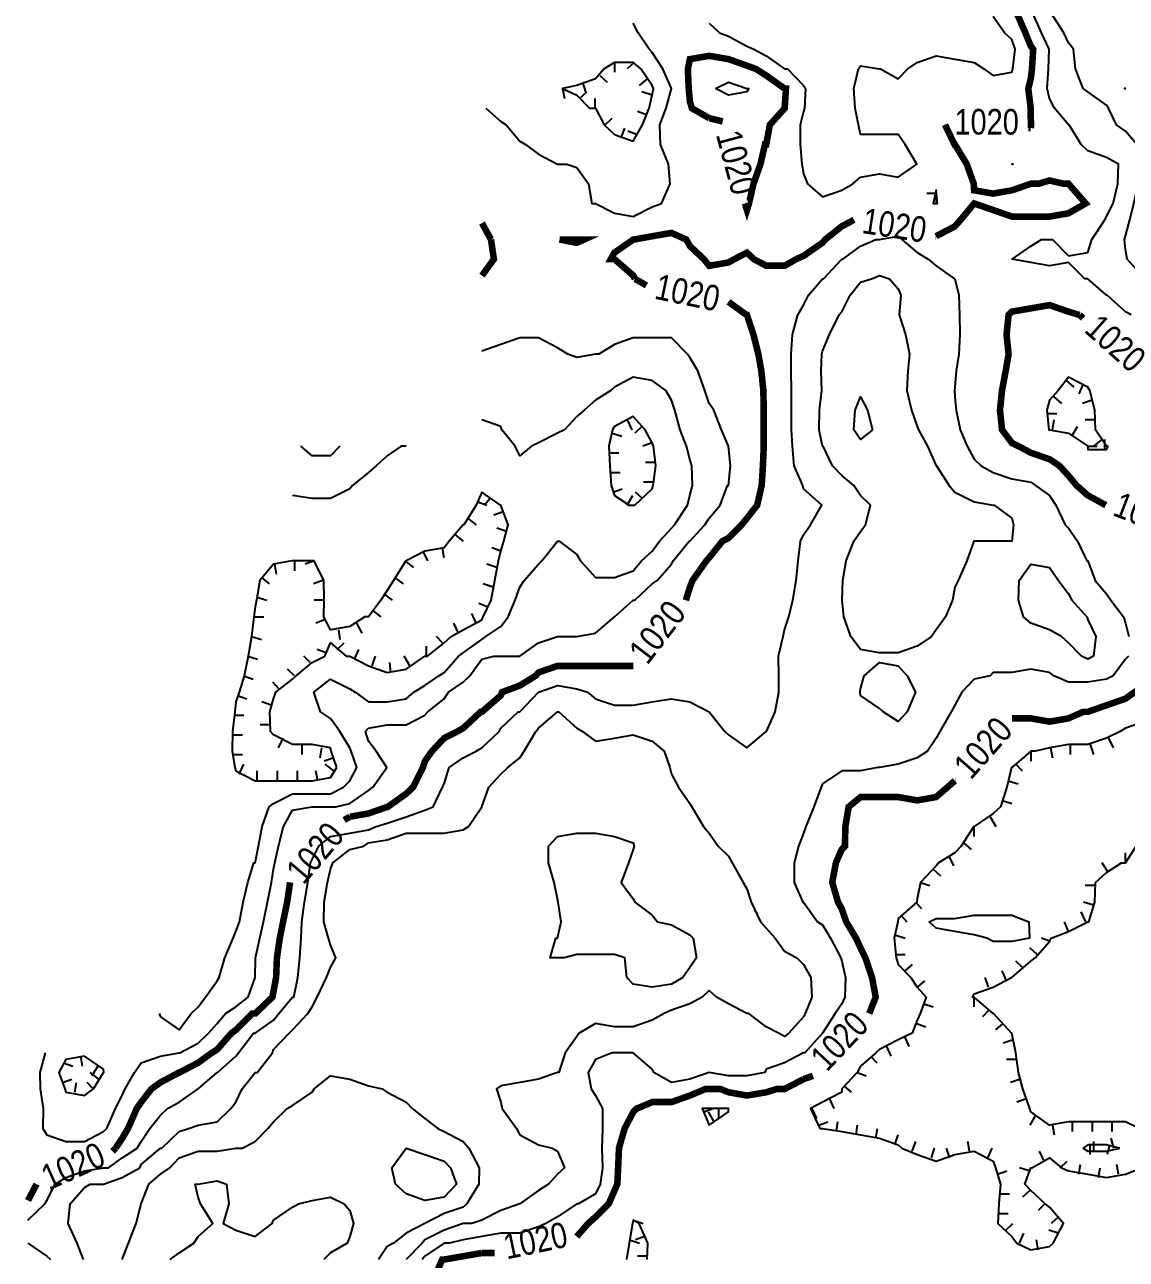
# Model space of a CAD drawing. Extents: x 628896 to 629898, y 4519176 to 4520140.
# Drawn here: x 628896.4 to 629064.3, y 4519395 to 4519583.2 of the extents above; entities that cross this region are included whole.
import ezdxf
from ezdxf.enums import TextEntityAlignment as Align

# ---------------------------------------------------------------- set-up
doc = ezdxf.new("R2010")
doc.units = 0

msp = doc.modelspace()

# ---------------------------------------------------------------- linework, layer by layer
at = {"layer": 'GSLAYER', "linetype": 'CONTINUOUS', "flags": 128}
for points in [[(629000.75, 4519583.5), (629002.3125, 4519582), (629003.6875, 4519581.5), (629006.5, 4519580), (629007.5625, 4519579.5), (629009.4375, 4519578.5), (629012.25, 4519576.5), (629012.6875, 4519576.5), (629015.125, 4519574), (629015.4375, 4519573.5), (629015.25, 4519570.5), (629015.125, 4519570), (629014.625, 4519568), (629014.625, 4519565), (629014.875, 4519562), (629015.125, 4519560.5), (629015.75, 4519559), (629018, 4519557), (629020.9375, 4519558), (629022.625, 4519559), (629023.8125, 4519560), (629026.6875, 4519560.5), (629029.5625, 4519560), (629032.375, 4519562), (629030.625, 4519565), (629029.5625, 4519566.5), (629026.6875, 4519566.5), (629023.8125, 4519566.5), (629023.5, 4519568), (629023, 4519570.5), (629022.8125, 4519573.5), (629023.5, 4519576.5), (629023.8125, 4519577), (629026.6875, 4519576.5), (629026.875, 4519576.5), (629029.5625, 4519575), (629031, 4519576.5), (629032.4375, 4519577.5), (629035.3125, 4519578.5), (629038.1875, 4519578), (629041.125, 4519577.5), (629042.625, 4519576.5), (629044, 4519575.5), (629046.875, 4519576), (629047, 4519576.5), (629047.375, 4519579.5), (629046.875, 4519581), (629045.75, 4519582), (629044, 4519584.5)], [(629065.0625, 4519539), (629064.1875, 4519539.5), (629061.375, 4519542), (629061.3125, 4519542), (629058.4375, 4519544.5), (629058, 4519544.5), (629055.5, 4519547), (629052.625, 4519546.5), (629049.75, 4519547), (629046.9375, 4519547.5), (629049.75, 4519549.5), (629051.375, 4519550.5), (629052.625, 4519550.5), (629053.0625, 4519550.5), (629055.5, 4519548), (629058.4375, 4519548.5), (629059.0625, 4519550.5), (629061.0625, 4519553.5), (629061.3125, 4519554), (629062.3125, 4519556), (629063, 4519559), (629063.125, 4519562), (629061.3125, 4519563), (629058.4375, 4519564), (629057.4375, 4519565), (629055.625, 4519568), (629055.5, 4519568), (629053.375, 4519570.5), (629052.625, 4519572), (629052.25, 4519573.5), (629052.4375, 4519576.5), (629052.5625, 4519579.5), (629051.375, 4519582), (629050.0625, 4519585)], [(629067.125, 4519544.5), (629067.125, 4519544.5), (629064.4375, 4519547.5), (629064.1875, 4519549), (629064.0625, 4519550.5), (629064.1875, 4519551), (629064.875, 4519553.5), (629065.4375, 4519556), (629066.125, 4519559), (629066.625, 4519562), (629065.9375, 4519565), (629064.1875, 4519567), (629062.8125, 4519568), (629061.625, 4519570.5), (629061.3125, 4519571), (629058.4375, 4519573), (629057.75, 4519573.5), (629056.5625, 4519576.5), (629056.25, 4519579.5), (629055.5, 4519580.5), (629054.8125, 4519582), (629052.875, 4519585)], [(628993.5, 4519556), (628994.8125, 4519559), (628994.5625, 4519562), (628993.3125, 4519565), (628993.25, 4519568), (628994.1875, 4519570.5), (628995, 4519573.5), (628993.6875, 4519576.5), (628992.0625, 4519579), (628991.625, 4519579.5), (628989.9375, 4519582), (628989.1875, 4519583.5)], [(628990.5625, 4519568), (628991.625, 4519570.5), (628992.0625, 4519572.5), (628992.25, 4519573.5), (628992.0625, 4519574), (628990.3125, 4519576.5), (628989.1875, 4519577.5), (628986.3125, 4519577.5), (628984.75, 4519576.5), (628983.4375, 4519575), (628980.5625, 4519574), (628978.375, 4519573.5), (628980.5625, 4519572.5), (628982.5, 4519570.5), (628983.4375, 4519570.5), (628984.75, 4519568), (628986.3125, 4519566.5), (628989.1875, 4519565.5), (628990.5625, 4519568)], [(628986.3125, 4519577.5), (628986.3125, 4519576)], [(628989.3125, 4519577.5), (628988.25, 4519576.5)], [(628981.4375, 4519574.5), (628981.875, 4519573)], [(628984.0625, 4519575.5), (628985.1875, 4519574.5)], [(628991.3125, 4519575), (628990.0625, 4519574)], [(629001.6875, 4519573.5), (629003.6875, 4519574.5), (629006.5, 4519573.5), (629006.8125, 4519573.5), (629006.5, 4519573), (629003.6875, 4519572.5), (629001.6875, 4519573.5)], [(628978.375, 4519573.5), (628978.6875, 4519572)], [(628981, 4519572), (628982.125, 4519573)], [(628992.0625, 4519572.5), (628990.5, 4519573)], [(629064.25, 4519573.5), (629064.1875, 4519573.5), (629064.0625, 4519573.5), (629064.1875, 4519573.5), (629064.25, 4519573.5)], [(628966.6875, 4519570.5), (628969, 4519568.5), (628969.8125, 4519568), (628971.875, 4519565.5), (628972.75, 4519565), (628974.75, 4519563.5), (628977.625, 4519562), (628979.0625, 4519562), (628980.5625, 4519561.5), (628982.375, 4519559), (628982.875, 4519556), (628983.4375, 4519556), (628986.3125, 4519554.5), (628989.1875, 4519554), (628992.0625, 4519555.5), (628993.5, 4519556)], [(628983.375, 4519570.5), (628983.375, 4519572)], [(628984.875, 4519568), (628985.9375, 4519569)], [(628991.1875, 4519569.5), (628989.8125, 4519570)], [(628987.3125, 4519566), (628987.875, 4519567.5)], [(628989.6875, 4519566.5), (628988.375, 4519567)], [(629046.8125, 4519562), (629046.875, 4519562), (629047.0625, 4519562), (629046.875, 4519562), (629046.8125, 4519562)], [(629035.375, 4519557.5), (629033.9375, 4519557.5)], [(629035.5625, 4519556), (629035.3125, 4519558), (629034.875, 4519556), (629035.3125, 4519556), (629035.5625, 4519556)], [(629035.375, 4519556), (629035.375, 4519557.5)], [(628896.9375, 4519401), (628899.5, 4519403.5), (628899.8125, 4519404), (628901.0625, 4519406.5), (628902.6875, 4519407.5), (628905.5625, 4519408.5), (628908.4375, 4519409), (628909.1875, 4519409), (628911.3125, 4519410.5), (628913.5625, 4519412), (628914.1875, 4519413), (628915.5, 4519415), (628917.125, 4519417), (628918.1875, 4519418), (628920, 4519419), (628922.875, 4519421), (628922.875, 4519421), (628925.75, 4519423.5), (628925.8125, 4519423.5), (628928.625, 4519426), (628929, 4519426.5), (628931.3125, 4519429.5), (628931.5625, 4519429.5), (628934.375, 4519431.5), (628935.1875, 4519432.5), (628937.25, 4519435), (628937.4375, 4519435), (628938.0625, 4519438), (628938.375, 4519441), (628938.5625, 4519444), (628938.6875, 4519446.5), (628939.0625, 4519449.5), (628939.5625, 4519452.5), (628940, 4519455.5), (628940.25, 4519456), (628941.25, 4519458), (628943.0625, 4519459.5), (628946, 4519460), (628948.8125, 4519460.5), (628950, 4519461), (628951.6875, 4519461.5), (628954.5625, 4519462.5), (628957.4375, 4519463.5), (628958.6875, 4519464), (628960.125, 4519467), (628960.375, 4519467.5), (628961.125, 4519470), (628963.25, 4519471.5), (628965.25, 4519472.5), (628966.125, 4519473), (628968.75, 4519475.5), (628969, 4519476), (628971.625, 4519478.5), (628971.875, 4519478.5), (628974.75, 4519481.5), (628977.625, 4519482.5), (628980.5625, 4519482), (628982.1875, 4519481.5), (628983.4375, 4519480.5), (628986.3125, 4519479.5), (628989.1875, 4519479.5), (628992.0625, 4519480), (628995, 4519480.5), (628997.8125, 4519480), (629000.75, 4519478.5), (629003.125, 4519475.5), (629003.6875, 4519475), (629006.5, 4519473), (629009.4375, 4519475.5), (629009.5, 4519475.5), (629010.8125, 4519478.5), (629011.375, 4519481.5), (629011.375, 4519484), (629011.3125, 4519487), (629012, 4519490), (629012.25, 4519491), (629012.875, 4519493), (629013.5, 4519495.5), (629014, 4519498.5), (629014.3125, 4519501.5), (629014.6875, 4519504.5), (629015.125, 4519505.5), (629016.1875, 4519507), (629017.9375, 4519510), (629015.125, 4519512.5), (629015, 4519513), (629013.6875, 4519516), (629013.4375, 4519519), (629013.3125, 4519521.5), (629013.3125, 4519524.5), (629013.3125, 4519527.5), (629013.25, 4519530.5), (629013.25, 4519533), (629013.4375, 4519536), (629014.25, 4519539), (629015.125, 4519540.5), (629015.875, 4519542), (629018, 4519544.5), (629018.1875, 4519544.5), (629020.9375, 4519547.5), (629021.125, 4519547.5), (629023.8125, 4519549.5), (629026.125, 4519550.5), (629026.6875, 4519550.5), (629029.5625, 4519551), (629030.125, 4519550.5), (629032.4375, 4519548.5), (629034.125, 4519547.5), (629035.3125, 4519546.5), (629038.125, 4519544.5), (629038.1875, 4519544.5), (629038.8125, 4519542), (629038.875, 4519539), (629038.9375, 4519536), (629038.8125, 4519533), (629038.375, 4519530.5), (629038.1875, 4519528), (629038.125, 4519527.5), (629038.1875, 4519526.5), (629038.375, 4519524.5), (629039, 4519521.5), (629040.0625, 4519519), (629041.125, 4519517), (629042.1875, 4519516), (629044, 4519515), (629046.875, 4519514), (629049.75, 4519513.5), (629050.5, 4519513), (629052.625, 4519511.5), (629053.5625, 4519510), (629055, 4519507), (629055.5, 4519506.5), (629056.875, 4519504.5), (629058.3125, 4519501.5), (629058.4375, 4519501.5), (629059.5625, 4519498.5), (629061.3125, 4519496.5), (629061.9375, 4519495.5), (629063.875, 4519493), (629064.1875, 4519492), (629064.6875, 4519490)], [(629022.3125, 4519490), (629021.25, 4519493), (629021, 4519495.5), (629021.125, 4519498.5), (629021.625, 4519501.5), (629022.8125, 4519504.5), (629023.8125, 4519506), (629024.5625, 4519507), (629025.3125, 4519510), (629023.8125, 4519511.5), (629022.8125, 4519513), (629020.9375, 4519514.5), (629019.5625, 4519516), (629018.125, 4519519), (629018, 4519519), (629017.5, 4519521.5), (629017.5625, 4519524.5), (629017.9375, 4519527.5), (629017.8125, 4519530.5), (629017.9375, 4519533), (629018, 4519533.5), (629019.0625, 4519536), (629020.5625, 4519539), (629020.9375, 4519539.5), (629022.25, 4519542), (629023.8125, 4519544), (629025.5, 4519544.5), (629026.6875, 4519545), (629028.25, 4519544.5), (629029.5625, 4519543), (629029.9375, 4519542), (629029.6875, 4519539), (629030.6875, 4519536), (629031.25, 4519533), (629031, 4519530.5), (629030.875, 4519527.5), (629031.5625, 4519524.5), (629032.4375, 4519522), (629032.625, 4519521.5), (629034, 4519519), (629035.3125, 4519516), (629035.375, 4519516), (629037.3125, 4519513), (629038.1875, 4519512), (629041.125, 4519510.5), (629044, 4519510), (629044.1875, 4519510), (629046.875, 4519508), (629047.125, 4519507), (629046.875, 4519504.5), (629044, 4519504.5), (629041.125, 4519504.5), (629041.0625, 4519504.5), (629040, 4519501.5), (629038.6875, 4519498.5), (629038.1875, 4519497.5), (629037.8125, 4519495.5), (629036.75, 4519493), (629035.3125, 4519491), (629034.625, 4519490), (629032.4375, 4519488.5), (629029.5625, 4519487.5), (629026.6875, 4519487.5), (629023.8125, 4519488), (629022.3125, 4519490)], [(628908.9375, 4519415), (628910.25, 4519418), (628911.3125, 4519420), (628911.75, 4519421), (628913.1875, 4519423.5), (628914.1875, 4519425), (628917.125, 4519426), (628920, 4519426.5), (628920.0625, 4519426.5), (628922.875, 4519428), (628924.4375, 4519429.5), (628925.75, 4519431), (628927.0625, 4519432.5), (628928.625, 4519433.5), (628930.5, 4519435), (628931.5625, 4519438), (628931.5625, 4519438), (628931.625, 4519441), (628932.25, 4519444), (628932.8125, 4519446.5), (628933.4375, 4519449.5), (628934.0625, 4519452.5), (628934.375, 4519454.5), (628934.5625, 4519455.5), (628935.125, 4519458), (628935.875, 4519461), (628937.25, 4519463.5), (628940.25, 4519464), (628943.0625, 4519464), (628943.875, 4519464), (628946, 4519464.5), (628948.8125, 4519466.5), (628949.5, 4519467), (628951.625, 4519470), (628950, 4519472.5), (628948.8125, 4519474), (628948.375, 4519475.5), (628948.8125, 4519476), (628951.6875, 4519476.5), (628954.5625, 4519476.5), (628957.4375, 4519478), (628957.875, 4519478.5), (628960.375, 4519480.5), (628961, 4519481.5), (628963.25, 4519483), (628964.25, 4519484), (628966.125, 4519486.5), (628967.9375, 4519487), (628969, 4519487), (628971.875, 4519487), (628974.75, 4519489), (628977.625, 4519490), (628978.75, 4519490), (628980.5625, 4519490), (628983.4375, 4519490.5), (628986.3125, 4519493), (628989.1875, 4519495.5), (628989.4375, 4519495.5), (628992.0625, 4519498), (628992.8125, 4519498.5), (628995, 4519501), (628995.25, 4519501.5), (628997.6875, 4519504.5), (628997.8125, 4519504.5), (629000.0625, 4519507), (629000.75, 4519508), (629002.4375, 4519510), (629003.5625, 4519513), (629003.6875, 4519513), (629004, 4519516), (629003.6875, 4519519), (629003.6875, 4519519), (629002.625, 4519521.5), (629001.4375, 4519524.5), (629000.75, 4519525.5), (629000.0625, 4519527.5), (628999, 4519530.5), (628997.8125, 4519532.5), (628997.4375, 4519533), (628995, 4519535.5), (628992.0625, 4519535.5), (628989.1875, 4519535.5), (628986.3125, 4519534.5), (628983.9375, 4519533), (628983.4375, 4519533), (628980.5625, 4519532.5), (628979.1875, 4519533), (628977.625, 4519534), (628974.75, 4519535.5), (628971.875, 4519535.5), (628969, 4519534.5), (628966.125, 4519533.5)], [(628921.8125, 4519432.5), (628922.875, 4519433.5), (628924, 4519435), (628925.75, 4519437.5), (628926.0625, 4519438), (628926.9375, 4519441), (628928.1875, 4519444), (628928.625, 4519445), (628929.1875, 4519446.5), (628929.75, 4519449.5), (628930.4375, 4519452.5), (628931.375, 4519455.5), (628931.5625, 4519455.5), (628932.0625, 4519458), (628932.625, 4519461), (628933.6875, 4519464), (628934.375, 4519464.5), (628937.25, 4519466), (628940.25, 4519466), (628943.0625, 4519466), (628945, 4519467), (628946, 4519468), (628947.0625, 4519470), (628946.1875, 4519472.5), (628946, 4519473), (628944.4375, 4519475.5), (628943.0625, 4519477.5), (628941.5, 4519478.5), (628940.5, 4519481.5), (628943.0625, 4519483.5), (628946, 4519482), (628946.8125, 4519481.5), (628948.8125, 4519480), (628951.6875, 4519480), (628954.5625, 4519480.5), (628955.75, 4519481.5), (628957.4375, 4519482.5), (628959.5625, 4519484), (628960.375, 4519484.5), (628962.5625, 4519487), (628963.25, 4519487.5), (628966.125, 4519489.5), (628966.6875, 4519490), (628969, 4519491.5), (628970.125, 4519493), (628971.1875, 4519495.5), (628971.875, 4519497.5), (628972.5625, 4519498.5), (628974.75, 4519501), (628975.25, 4519501.5), (628977.625, 4519504.5), (628977.625, 4519504.5), (628977.875, 4519504.5), (628980.5625, 4519502.5), (628981.125, 4519501.5), (628983.4375, 4519499), (628986.3125, 4519499), (628989.1875, 4519500), (628990.4375, 4519501.5), (628992.0625, 4519503), (628993.1875, 4519504.5), (628995, 4519506.5), (628995.4375, 4519507), (628997.4375, 4519510), (628997.8125, 4519511.5), (628998.1875, 4519513), (628998.125, 4519516), (628997.8125, 4519517), (628997.3125, 4519519), (628996.3125, 4519521.5), (628995.5, 4519524.5), (628995, 4519526), (628994.125, 4519527.5), (628992.0625, 4519529), (628989.1875, 4519529.5), (628986.3125, 4519528), (628985.75, 4519527.5), (628983.4375, 4519526), (628981.6875, 4519524.5), (628980.5625, 4519523.5), (628978.6875, 4519521.5), (628977.625, 4519521), (628974.75, 4519519.5), (628973.6875, 4519519), (628971.875, 4519517.5), (628971.1875, 4519519), (628969.125, 4519521.5), (628969, 4519522), (628966.125, 4519523)], [(629061.5625, 4519519), (629061.3125, 4519519), (629059.625, 4519521.5), (629059.5, 4519524.5), (629058.75, 4519527.5), (629058.4375, 4519528), (629055.5, 4519529.5), (629053.9375, 4519527.5), (629052.625, 4519526), (629052.1875, 4519524.5), (629052.5, 4519521.5), (629052.625, 4519521.5), (629055.5, 4519521), (629058.4375, 4519519), (629058.4375, 4519518.5), (629061.3125, 4519518.5), (629061.5625, 4519519)], [(629055.125, 4519529), (629056.3125, 4519528)], [(629057.75, 4519528.5), (629057.0625, 4519527)], [(629022.8125, 4519521.5), (629023, 4519524.5), (629023.8125, 4519526.5), (629024.875, 4519524.5), (629025.625, 4519521.5), (629023.8125, 4519520), (629022.8125, 4519521.5)], [(629053.25, 4519526.5), (629054.4375, 4519525.5)], [(629059.125, 4519526), (629057.625, 4519525.5)], [(628989.4375, 4519510), (628992.0625, 4519512.5), (628992.1875, 4519513), (628992.625, 4519516), (628992.25, 4519519), (628992.0625, 4519519.5), (628991, 4519521.5), (628989.1875, 4519523.5), (628986.3125, 4519522), (628986, 4519521.5), (628985.4375, 4519519), (628985.625, 4519516), (628985.8125, 4519513), (628986.3125, 4519511.5), (628988.5625, 4519510), (628989.1875, 4519510), (628989.4375, 4519510)], [(629052.1875, 4519524), (629053.75, 4519524)], [(628988.25, 4519523), (628988.9375, 4519521.5)], [(628990.5, 4519522), (628989.4375, 4519521)], [(629053.0625, 4519521.5), (629053.3125, 4519523)], [(629056, 4519520.5), (629056.875, 4519522)], [(629059.5625, 4519523), (629058.0625, 4519523)], [(628985.9375, 4519521), (628987.4375, 4519520.5)], [(629060.5625, 4519520), (629059.3125, 4519519)], [(629061.0625, 4519518.5), (629061.0625, 4519520)], [(628954.5625, 4519519), (628953.8125, 4519519), (628951.6875, 4519517.5), (628950, 4519516), (628948.8125, 4519515), (628946.375, 4519513), (628946, 4519512.5), (628943.0625, 4519511), (628940.25, 4519511), (628937.25, 4519511.5)], [(628944.4375, 4519519), (628943.0625, 4519517.5), (628940.25, 4519517.5), (628938.5, 4519519)], [(628985.4375, 4519518), (628987, 4519518)], [(628992.0625, 4519519.5), (628990.625, 4519519)], [(629058.4375, 4519519), (629059.875, 4519519)], [(628992.5625, 4519516.5), (628991.0625, 4519516.5)], [(628985.6875, 4519515), (628987.1875, 4519515)], [(628986.0625, 4519512), (628987.5, 4519512.5)], [(628992.25, 4519513.5), (628990.75, 4519513.5)], [(628944, 4519470), (628943.125, 4519472.5), (628943.0625, 4519473), (628940.25, 4519473.5), (628937.25, 4519473.5), (628934.375, 4519475), (628933.875, 4519475.5), (628933.8125, 4519478.5), (628934.375, 4519480.5), (628934.6875, 4519481.5), (628937.25, 4519483.5), (628937.8125, 4519484), (628940.25, 4519486), (628942.1875, 4519487), (628943.0625, 4519489), (628945.4375, 4519487), (628946, 4519487), (628948.8125, 4519485.5), (628951.6875, 4519484.5), (628954.5625, 4519485), (628957.4375, 4519487), (628957.8125, 4519487), (628960.375, 4519489), (628961.4375, 4519490), (628963.25, 4519491), (628966.125, 4519492.5), (628966.3125, 4519493), (628967.5, 4519495.5), (628968.0625, 4519498.5), (628968.625, 4519501.5), (628969, 4519503), (628969.4375, 4519504.5), (628970.125, 4519507), (628969, 4519510), (628968.9375, 4519510), (628966.125, 4519512), (628965.25, 4519510), (628963.375, 4519507), (628963.25, 4519507), (628961.125, 4519504.5), (628960.375, 4519503.5), (628957.4375, 4519503), (628954.5625, 4519501.5), (628954.5, 4519501.5), (628952.625, 4519498.5), (628951.6875, 4519497), (628950.6875, 4519495.5), (628948.8125, 4519493), (628948.25, 4519493), (628946, 4519491.5), (628943.0625, 4519491), (628942, 4519493), (628942.0625, 4519495.5), (628942, 4519498.5), (628940.5625, 4519501.5), (628940.25, 4519501.5), (628937.25, 4519501.5), (628937.125, 4519501.5), (628934.375, 4519501), (628932.25, 4519498.5), (628931.75, 4519495.5), (628931.5625, 4519494.5), (628931.375, 4519493), (628931, 4519490), (628930.5, 4519487), (628929.875, 4519484), (628929.125, 4519481.5), (628928.625, 4519480), (628928.4375, 4519478.5), (628928.125, 4519475.5), (628928.0625, 4519472.5), (628928.4375, 4519470), (628928.625, 4519469.5), (628931.5625, 4519468), (628934.375, 4519468), (628937.25, 4519468), (628940.25, 4519468), (628943.0625, 4519468.5), (628944, 4519470)], [(628965.5, 4519510.5), (628966.875, 4519510)], [(628967.375, 4519511), (628966.5, 4519510)], [(628988.25, 4519510), (628989.125, 4519511.5)], [(628990.5625, 4519511), (628989.5, 4519512)], [(628969.375, 4519509), (628967.9375, 4519508.5)], [(628963.9375, 4519508), (628965.25, 4519507)], [(628969.875, 4519506), (628968.375, 4519506.5)], [(628962.0625, 4519505.5), (628963.25, 4519504.5)], [(628957.125, 4519503), (628957.8125, 4519501.5)], [(628960.0625, 4519503.5), (628960.3125, 4519502)], [(628969.0625, 4519503), (628967.625, 4519503.5)], [(628934.5, 4519501), (628934.75, 4519499.5)], [(628937.5625, 4519501.5), (628937.5625, 4519500)], [(628940.5625, 4519501.5), (628939.1875, 4519501)], [(628954.375, 4519501.5), (628955.6875, 4519500.5)], [(628968.375, 4519500.5), (628966.875, 4519501)], [(629057.5, 4519487), (629055.5, 4519489), (629054.4375, 4519490), (629052.625, 4519491), (629049.75, 4519492), (629048.625, 4519493), (629047.875, 4519495.5), (629048, 4519498.5), (629049.75, 4519501), (629052.625, 4519500.5), (629054, 4519498.5), (629055.5, 4519496.5), (629056, 4519495.5), (629058.3125, 4519493), (629058.4375, 4519492.5), (629059.6875, 4519490), (629059.3125, 4519487), (629058.4375, 4519486.5), (629057.5, 4519487)], [(628932.5, 4519499), (628933.6875, 4519498)], [(628952.8125, 4519499), (628954.125, 4519498)], [(628941.8125, 4519498.5), (628940.4375, 4519498)], [(628967.8125, 4519497.5), (628966.3125, 4519498)], [(628931.8125, 4519496), (628933.3125, 4519495.5)], [(628942.0625, 4519495.5), (628940.5625, 4519495.5)], [(628951.1875, 4519496.5), (628952.4375, 4519495.5)], [(628949.375, 4519494), (628950.6875, 4519493)], [(628965.25, 4519492), (628964.5625, 4519493.5)], [(628966.9375, 4519494.5), (628965.625, 4519495)], [(628931.375, 4519493), (628932.875, 4519493)], [(628942.125, 4519492.5), (628940.8125, 4519492)], [(628947, 4519492), (628947.8125, 4519490.5)], [(628962.5625, 4519490.5), (628961.8125, 4519492)], [(628931, 4519490), (628932.5, 4519489.5)], [(628944.25, 4519491), (628944.4375, 4519489.5)], [(628960.125, 4519489), (628959.1875, 4519490)], [(628942.375, 4519487.5), (628941, 4519488)], [(628944.0625, 4519488), (628945.125, 4519489)], [(628946.6875, 4519486.5), (628947.375, 4519488)], [(628957.6875, 4519487), (628957.6875, 4519488.5)], [(628930.4375, 4519487), (628931.9375, 4519486.5)], [(628939.9375, 4519486), (628939, 4519487)], [(628949.375, 4519485.5), (628949.875, 4519487)], [(628952.25, 4519484.5), (628952.0625, 4519486)], [(628955.125, 4519485.5), (628954.25, 4519487)], [(629064.625, 4519487), (629064.1875, 4519486.5), (629062.3125, 4519484), (629061.3125, 4519483.5), (629058.4375, 4519483), (629055.5, 4519483), (629053.25, 4519484), (629052.625, 4519484.5), (629049.75, 4519485), (629046.875, 4519484.5), (629044, 4519484.5), (629043.5625, 4519484), (629041.125, 4519483.5), (629039.25, 4519481.5), (629038.1875, 4519479.5), (629037.625, 4519478.5), (629035.875, 4519475.5), (629035.3125, 4519474.5), (629034, 4519472.5), (629032.4375, 4519471.5), (629029.5625, 4519470.5), (629026.6875, 4519470), (629026.375, 4519470), (629023.8125, 4519469.5), (629020.9375, 4519469.5), (629018, 4519467.5), (629017.8125, 4519467), (629016.6875, 4519464), (629015.5, 4519461), (629015.125, 4519460), (629014.375, 4519458), (629013.6875, 4519455.5), (629013.6875, 4519452.5), (629015, 4519449.5), (629015.125, 4519449.5), (629017.25, 4519446.5), (629018, 4519446), (629019.25, 4519444), (629020.8125, 4519441), (629020.9375, 4519440.5), (629021.5, 4519438), (629021.4375, 4519435), (629020.9375, 4519434), (629019.9375, 4519432.5), (629018, 4519429.5), (629015.3125, 4519426.5), (629015.125, 4519426.5), (629012.25, 4519425), (629009.4375, 4519424), (629009.25, 4519423.5), (629006.5, 4519423), (629003.6875, 4519423), (629000.75, 4519423.5), (628997.8125, 4519422.5), (628995, 4519422), (628992.3125, 4519423.5), (628992.0625, 4519424), (628989.1875, 4519426.5), (628988.125, 4519426.5), (628986.3125, 4519426.5), (628985.9375, 4519426.5), (628983.4375, 4519425.5), (628982.3125, 4519423.5), (628982.75, 4519421), (628983.4375, 4519420), (628984.5, 4519418), (628984.5, 4519415), (628984.375, 4519412), (628984.5, 4519409), (628984.125, 4519406.5), (628983.4375, 4519405), (628980.8125, 4519403.5), (628980.5625, 4519403.5), (628977.625, 4519401.5), (628975.875, 4519400.5), (628974.75, 4519400), (628971.875, 4519399), (628969, 4519399), (628966.125, 4519398.5), (628963.25, 4519398), (628961.1875, 4519397.5), (628960.375, 4519397.5), (628957.4375, 4519395.5), (628957, 4519395)], [(629027.25, 4519478.5), (629026.6875, 4519479), (629023.8125, 4519481), (629023.75, 4519481.5), (629023.8125, 4519482), (629024.375, 4519484), (629026.6875, 4519486), (629029.5625, 4519485.5), (629030.9375, 4519484), (629032.1875, 4519481.5), (629030.9375, 4519478.5), (629029.5625, 4519477), (629027.25, 4519478.5)], [(628929.8125, 4519484), (628931.25, 4519483.5)], [(628937.5625, 4519484), (628936.5, 4519485)], [(628935.1875, 4519482), (628934.25, 4519483)], [(628928.875, 4519481), (628930.3125, 4519480.5)], [(628905.375, 4519395), (628904.4375, 4519397.5), (628903.0625, 4519400.5), (628903.375, 4519403.5), (628905.5625, 4519406), (628906.4375, 4519406.5), (628908.4375, 4519406.5), (628911.3125, 4519407.5), (628914, 4519409), (628914.1875, 4519409.5), (628917.125, 4519412), (628917.3125, 4519412), (628920, 4519414.5), (628921.375, 4519415), (628922.875, 4519415.5), (628925.75, 4519416), (628927.875, 4519418), (628928.625, 4519419), (628929.5625, 4519421), (628931.5625, 4519423.5), (628931.875, 4519423.5), (628934.1875, 4519426.5), (628934.375, 4519427), (628936.75, 4519429.5), (628937.25, 4519430), (628939.5625, 4519432.5), (628940.25, 4519433.5), (628941, 4519435), (628942.4375, 4519438), (628943.0625, 4519439.5), (628943.875, 4519441), (628943.0625, 4519443), (628942.75, 4519444), (628942, 4519446.5), (628942.0625, 4519449.5), (628942.5625, 4519452.5), (628943.0625, 4519454.5), (628943.375, 4519455.5), (628946, 4519457.5), (628948.125, 4519458), (628948.8125, 4519458.5), (628951.6875, 4519459), (628954.5625, 4519460), (628957.4375, 4519460), (628960.375, 4519460), (628963.25, 4519460.5), (628964.0625, 4519461), (628966.125, 4519464), (628967.1875, 4519467), (628969, 4519469), (628970.0625, 4519470), (628971.875, 4519471.5), (628972.5625, 4519472.5), (628974.3125, 4519475.5), (628974.75, 4519476), (628977.625, 4519478.5), (628977.625, 4519478.5), (628977.8125, 4519478.5), (628980.5625, 4519476), (628981.4375, 4519475.5), (628983.4375, 4519474), (628986.3125, 4519474.5), (628989.1875, 4519475), (628992.0625, 4519474), (628993.875, 4519472.5), (628994.75, 4519470), (628995, 4519469), (628996.0625, 4519467), (628997.8125, 4519464.5), (628998.125, 4519464), (628999.875, 4519461), (629000.75, 4519460), (629002.125, 4519458), (629003.6875, 4519456.5), (629004.25, 4519455.5), (629005.9375, 4519452.5), (629006.5, 4519451.5), (629007.125, 4519449.5), (629008.5625, 4519446.5), (629009.4375, 4519445.5), (629010.8125, 4519444), (629012.25, 4519442), (629014.125, 4519441), (629015.125, 4519440), (629016.25, 4519438), (629016.375, 4519435), (629015.375, 4519432.5), (629015.125, 4519432), (629012.875, 4519429.5), (629012.25, 4519429), (629011.3125, 4519429.5), (629009.4375, 4519430.5), (629006.8125, 4519432.5), (629006.5, 4519432.5), (629003.6875, 4519434), (629001.875, 4519435), (629000.75, 4519436), (628999.6875, 4519435), (628997.8125, 4519434), (628995, 4519433), (628993.875, 4519432.5), (628992.0625, 4519431.5), (628989.1875, 4519430.5), (628986.3125, 4519430.5), (628983.4375, 4519431), (628980.9375, 4519429.5), (628980.5625, 4519429), (628978.8125, 4519426.5), (628977.8125, 4519423.5), (628977.625, 4519423.5), (628974.75, 4519422.5), (628971.875, 4519422), (628969, 4519421.5), (628968.3125, 4519421), (628969, 4519419), (628969.1875, 4519418), (628971.375, 4519415), (628971.875, 4519414), (628974.75, 4519412.5), (628976.8125, 4519412), (628977.625, 4519411.5), (628978.6875, 4519409), (628977.625, 4519408), (628976.25, 4519406.5), (628974.75, 4519405.5), (628971.875, 4519403.5), (628969, 4519402.5), (628966.125, 4519401), (628964.5625, 4519400.5), (628963.25, 4519400.5), (628960.375, 4519399.5), (628957.4375, 4519398), (628957, 4519397.5), (628954.5625, 4519395)], [(628934, 4519479.5), (628932.5625, 4519480)], [(628928.3125, 4519478), (628929.8125, 4519478)], [(628933.8125, 4519476.5), (628932.3125, 4519476.5)], [(629067.125, 4519477), (629064.1875, 4519476), (629063.375, 4519475.5), (629061.3125, 4519474.5), (629058.4375, 4519473.5), (629055.5, 4519473.5), (629052.625, 4519473), (629050.5, 4519472.5), (629049.75, 4519472.5), (629046.875, 4519470), (629046.8125, 4519470), (629046.125, 4519467), (629045.125, 4519464), (629044, 4519463), (629041.125, 4519461), (629041.0625, 4519461), (629039.125, 4519458), (629038.1875, 4519457), (629035.6875, 4519455.5), (629035.3125, 4519455), (629032.9375, 4519452.5), (629032.4375, 4519450), (629032.375, 4519449.5), (629029.5625, 4519447), (629029.5, 4519446.5), (629028.9375, 4519444), (629029.25, 4519441), (629029.5625, 4519440), (629031.5, 4519438), (629032.4375, 4519436.5), (629033.8125, 4519435), (629032.875, 4519432.5), (629032.4375, 4519431.5), (629031.6875, 4519429.5), (629029.5625, 4519428.5), (629026.6875, 4519427), (629026.125, 4519426.5), (629023.8125, 4519424.5), (629023.3125, 4519423.5), (629020.9375, 4519421), (629020.9375, 4519420.5), (629018, 4519419), (629016.1875, 4519418), (629017.625, 4519415), (629018, 4519415), (629020.9375, 4519414.5), (629023.8125, 4519414), (629026.6875, 4519413.5), (629029.5625, 4519412.5), (629030.125, 4519412), (629032.4375, 4519411), (629035.3125, 4519410), (629038.1875, 4519411), (629041.125, 4519411.5), (629044, 4519410), (629044.375, 4519409), (629045.125, 4519406.5), (629044.875, 4519403.5), (629044.75, 4519400.5), (629046.875, 4519398.5), (629047.625, 4519397.5), (629049.75, 4519396.5), (629052.625, 4519397), (629053.1875, 4519397.5)], [(628928.125, 4519475), (628929.625, 4519475)], [(628935.75, 4519474.5), (628935.0625, 4519473)], [(629061.625, 4519474.5), (629062.3125, 4519473)], [(628938.6875, 4519473.5), (628938.6875, 4519472)], [(628941.6875, 4519473), (628941.4375, 4519471.5)], [(629052.75, 4519473), (629053.0625, 4519471.5)], [(629055.75, 4519473.5), (629055.75, 4519472)], [(629058.8125, 4519473.5), (629059.3125, 4519472)], [(628928.125, 4519472), (628929.625, 4519472)], [(628943.5625, 4519471.5), (628942.0625, 4519471)], [(629049.75, 4519472.5), (629049.75, 4519471)], [(628929.125, 4519469), (628929.8125, 4519470.5)], [(628931.875, 4519468), (628931.875, 4519469.5)], [(628934.9375, 4519468), (628934.9375, 4519469.5)], [(628938, 4519468), (628938, 4519469.5)], [(628941.125, 4519468), (628940.8125, 4519469.5)], [(628943.5625, 4519469.5), (628942.25, 4519470.5)], [(629047.5, 4519470.5), (629048.4375, 4519469.5)], [(629046.3125, 4519468), (629047.8125, 4519467.5)], [(629045.4375, 4519465), (629046.875, 4519464.5)], [(629043.5625, 4519462.5), (629044.4375, 4519461)], [(628988.1875, 4519438), (628987.875, 4519441), (628986.3125, 4519441.5), (628983.4375, 4519441.5), (628980.5625, 4519441.5), (628978.625, 4519441), (628977.625, 4519441), (628976.5, 4519441), (628977.375, 4519444), (628977.625, 4519444), (628978.1875, 4519446.5), (628977.75, 4519449.5), (628977.625, 4519450), (628977.125, 4519452.5), (628976.25, 4519455.5), (628976.25, 4519458), (628977.625, 4519459.5), (628980.5625, 4519460), (628983.4375, 4519460), (628986.3125, 4519459.5), (628989.1875, 4519458.5), (628989.3125, 4519458), (628989.1875, 4519457.5), (628988.4375, 4519455.5), (628987.3125, 4519452.5), (628989.1875, 4519450), (628989.4375, 4519449.5), (628992.0625, 4519447.5), (628992.875, 4519446.5), (628995, 4519446), (628997.8125, 4519444.5), (628998.3125, 4519444), (628998.8125, 4519441), (628997.8125, 4519439.5), (628996.75, 4519438), (628995, 4519437), (628992.0625, 4519436.5), (628989.1875, 4519437), (628988.1875, 4519438)], [(629041.0625, 4519461), (629041.0625, 4519459.5)], [(629039.5, 4519458.5), (629040.6875, 4519457.5)], [(629066.25, 4519415), (629064.1875, 4519416), (629061.3125, 4519416), (629058.4375, 4519416), (629055.5, 4519416), (629052.625, 4519415.5), (629049.75, 4519417.5), (629049.625, 4519418), (629048.5625, 4519421), (629047.875, 4519423.5), (629047.5, 4519426.5), (629046.875, 4519429.5), (629046.8125, 4519429.5), (629044.0625, 4519432.5), (629044, 4519432.5), (629041.125, 4519435), (629040.875, 4519435), (629041.125, 4519435.5), (629044, 4519436.5), (629046.8125, 4519438), (629046.875, 4519438), (629049.75, 4519440.5), (629050.4375, 4519441), (629052.625, 4519443.5), (629052.875, 4519444), (629055.5, 4519445), (629058.4375, 4519446.5), (629058.625, 4519446.5), (629059.5, 4519449.5), (629059.625, 4519452.5), (629061.3125, 4519454), (629063.5625, 4519455.5), (629064.1875, 4519455.5), (629065.8125, 4519458)], [(629037.25, 4519456.5), (629038, 4519455)], [(629064.1875, 4519455.5), (629064.1875, 4519457)], [(629034.875, 4519454.5), (629036, 4519453.5)], [(629061.5625, 4519454), (629060.625, 4519455.5)], [(629032.875, 4519452.5), (629034.375, 4519452)], [(629059.5625, 4519452), (629058.0625, 4519452)], [(629032.1875, 4519449.5), (629033.125, 4519448.5)], [(629059.3125, 4519449), (629057.8125, 4519449.5)], [(629029.9375, 4519447.5), (629030.875, 4519446.5)], [(629043.0625, 4519444), (629041.125, 4519444.5), (629038.1875, 4519445), (629035.3125, 4519445.5), (629034.25, 4519446.5), (629035.3125, 4519447), (629038.1875, 4519447), (629041.125, 4519447.5), (629044, 4519447.5), (629046.875, 4519447.5), (629049.4375, 4519446.5), (629049.5625, 4519444), (629046.875, 4519443.5), (629044, 4519443.5), (629043.0625, 4519444)], [(629055.5, 4519445), (629054.875, 4519446.5)], [(629058.125, 4519446.5), (629057.4375, 4519448)], [(629029.0625, 4519444.5), (629030.625, 4519444)], [(629050.75, 4519441.5), (629049.625, 4519442.5)], [(629052.75, 4519443.5), (629051.375, 4519444)], [(629029.125, 4519441.5), (629030.625, 4519441.5)], [(629030.625, 4519439), (629031.75, 4519440)], [(629046.0625, 4519437.5), (629045.375, 4519439)], [(629048.5, 4519439.5), (629047.5, 4519440.5)], [(629032.5, 4519436.5), (629033.625, 4519437.5)], [(629043.3125, 4519436.5), (629042.8125, 4519438)], [(629041.0625, 4519435), (629041.0625, 4519433.5)], [(629033.4375, 4519434), (629034.875, 4519433.5)], [(628916.9375, 4519432.5), (628917.125, 4519432), (628920, 4519430), (628921.8125, 4519432.5)], [(629043.375, 4519433), (629042.375, 4519432)], [(629032.375, 4519431), (629033.75, 4519430.5)], [(629045.5, 4519431), (629044.375, 4519430)], [(629027.75, 4519427.5), (629028.4375, 4519426)], [(629030.5, 4519429), (629031.1875, 4519427.5)], [(629047.0625, 4519428.5), (629045.5625, 4519428)], [(628899.5625, 4519426.5), (628898.75, 4519423.5), (628898.8125, 4519421), (628899.25, 4519418), (628899.1875, 4519415), (628899.8125, 4519414), (628902.6875, 4519413), (628905.5625, 4519413), (628908.4375, 4519414.5), (628908.9375, 4519415)], [(628906.9375, 4519421), (628908.4375, 4519423.5), (628908.5, 4519423.5), (628908.4375, 4519424), (628905.5625, 4519426), (628902.6875, 4519425.5), (628901.625, 4519423.5), (628902.5625, 4519421), (628902.6875, 4519420.5), (628905.5625, 4519420), (628906.9375, 4519421)], [(628904.9375, 4519426), (628905.1875, 4519424.5)], [(629025.3125, 4519426), (629026.3125, 4519425)], [(628902.375, 4519425), (628903.75, 4519424.5)], [(628907.5625, 4519424.5), (628906.6875, 4519423)], [(629047.5625, 4519425.5), (629046.0625, 4519425.5)], [(628902.1875, 4519422), (628903.625, 4519422.5)], [(628904.0625, 4519420.5), (628904.3125, 4519422)], [(628906.875, 4519421), (628905.9375, 4519422)], [(628907.75, 4519422.5), (628906.4375, 4519423.5)], [(628911.3125, 4519395), (628912.25, 4519397.5), (628913.4375, 4519400.5), (628914.1875, 4519403.5), (628914.1875, 4519403.5), (628915.375, 4519406.5), (628917.125, 4519408), (628918.5625, 4519409), (628920, 4519410.5), (628922.875, 4519411.5), (628925.75, 4519411.5), (628928.625, 4519412), (628929.5625, 4519412), (628931.5625, 4519413), (628933.5, 4519415), (628934.375, 4519416), (628936.4375, 4519418), (628937.25, 4519418.5), (628940.25, 4519420.5), (628940.5625, 4519421), (628943.0625, 4519423), (628946, 4519422.5), (628948.8125, 4519421.5), (628950.9375, 4519421), (628951.6875, 4519420.5), (628954.5625, 4519419), (628955.5, 4519418), (628957.4375, 4519416.5), (628959.375, 4519415), (628960.375, 4519414.5), (628963.25, 4519413), (628964.125, 4519412), (628965.6875, 4519409), (628965.625, 4519406.5), (628963.8125, 4519403.5), (628963.25, 4519403), (628960.375, 4519402), (628957.4375, 4519400.5), (628954.5625, 4519399), (628952.625, 4519397.5), (628951.6875, 4519397), (628950.375, 4519395)], [(629023.3125, 4519423.5), (629024.6875, 4519423)], [(629048.1875, 4519422.5), (629046.6875, 4519422)], [(629021.25, 4519421.5), (629022.375, 4519420.5)], [(629003.6875, 4519418), (629003.6875, 4519418), (629000.75, 4519418), (628999.6875, 4519418), (629000.75, 4519415.5), (629003.6875, 4519417.5), (629003.6875, 4519418)], [(628999.9375, 4519417.5), (629001.3125, 4519418)], [(629002.1875, 4519418), (629002.1875, 4519416.5)], [(629003.6875, 4519418), (629002.1875, 4519418)], [(629016.375, 4519418), (629017.125, 4519416.5)], [(629019.0625, 4519419.5), (629019.75, 4519418)], [(629049.0625, 4519419.5), (629047.625, 4519419)], [(629001.5, 4519416), (629000.625, 4519417.5)], [(629050.5, 4519417), (629049.625, 4519415.5)], [(629017.4375, 4519415.5), (629018.8125, 4519416)], [(629020.125, 4519414.5), (629020.375, 4519416)], [(629023.125, 4519414), (629023.375, 4519415.5)], [(629026.125, 4519413.5), (629026.375, 4519415)], [(629053.0625, 4519415.5), (629053.3125, 4519414)], [(629056.0625, 4519416), (629056.0625, 4519414.5)], [(629059.125, 4519416), (629059.125, 4519414.5)], [(629062.125, 4519416), (629062.125, 4519414.5)], [(629029.0625, 4519412.5), (629029.5625, 4519414)], [(629031.6875, 4519411.5), (629032.25, 4519413)], [(629040.4375, 4519411.5), (629040.1875, 4519413)], [(629063.3125, 4519412), (629061.3125, 4519412.5), (629058.4375, 4519412.5), (629057.75, 4519412), (629058.4375, 4519411.5), (629061.3125, 4519411.5), (629063.3125, 4519412)], [(629058.75, 4519412.5), (629058.75, 4519411)], [(629059.375, 4519411.5), (629059.375, 4519413)], [(629061.75, 4519412.5), (629061.375, 4519411)], [(629062.4375, 4519412), (629062, 4519413.5)], [(628952.9375, 4519406.5), (628952.375, 4519409), (628954.5625, 4519412), (628957.4375, 4519411), (628960.375, 4519410), (628961.3125, 4519409), (628962.25, 4519406.5), (628960.375, 4519404.5), (628957.4375, 4519404), (628954.5625, 4519405), (628952.9375, 4519406.5)], [(629034.625, 4519410.5), (629035.0625, 4519412)], [(629037.4375, 4519410.5), (629036.9375, 4519412)], [(629043.1875, 4519410.5), (629043.875, 4519412)], [(629053.1875, 4519397.5), (629054.75, 4519400.5), (629052.625, 4519403), (629051.9375, 4519403.5), (629049.75, 4519405.5), (629048.875, 4519406.5), (629049.75, 4519409), (629049.9375, 4519409), (629052.625, 4519410.5), (629054.4375, 4519409), (629055.5, 4519408.5), (629058.4375, 4519408), (629061.3125, 4519407.5), (629064.1875, 4519408), (629066.625, 4519409)], [(629051.8125, 4519410), (629051.0625, 4519411.5)], [(629049.5, 4519408.5), (629048.0625, 4519409)], [(629054.25, 4519409), (629055.3125, 4519410)], [(629057.0625, 4519408), (629057.3125, 4519409.5)], [(629060.0625, 4519407.5), (629060.3125, 4519409)], [(629063.125, 4519408), (629062.875, 4519409.5)], [(628918.625, 4519395), (628920, 4519396), (628922.1875, 4519397.5), (628922.875, 4519398.5), (628925.125, 4519400.5), (628923.25, 4519403.5), (628922.875, 4519404.5), (628922.4375, 4519406.5), (628922.875, 4519406.5), (628925.75, 4519407), (628927.1875, 4519406.5), (628927.5625, 4519403.5), (628926.6875, 4519400.5), (628928.625, 4519399.5), (628931.5625, 4519398.5), (628934.125, 4519400.5), (628934.375, 4519401), (628937.25, 4519403), (628938.1875, 4519403.5), (628940.25, 4519404), (628943.0625, 4519404.5), (628945.125, 4519403.5), (628946, 4519402.5), (628946.5625, 4519400.5), (628946, 4519398.5), (628945.5625, 4519397.5), (628943.0625, 4519396), (628942, 4519395)], [(629044.6875, 4519408), (629046.125, 4519408.5)], [(629045.0625, 4519405), (629046.5, 4519405)], [(629049.625, 4519405.5), (629048.5, 4519404.5)], [(629051.875, 4519403.5), (629050.875, 4519402.5)], [(629044.875, 4519402), (629046.3125, 4519402)], [(629054, 4519401.5), (629052.875, 4519400.5)], [(628991.3125, 4519395), (628991.375, 4519397.5), (628990.0625, 4519400.5), (628989.1875, 4519401), (628989.0625, 4519400.5), (628988.5625, 4519397.5), (628988.125, 4519395)], [(628989.1875, 4519401), (628990.6875, 4519400.5)], [(629045.9375, 4519399.5), (629047, 4519400.5)], [(629053.9375, 4519399), (629052.5, 4519399.5)], [(628896.9375, 4519397.5), (628899.8125, 4519395.5), (628900.375, 4519395)], [(628988.625, 4519398), (628990.125, 4519397.5)], [(628990.875, 4519398.5), (628989.5, 4519398)], [(629048.0625, 4519397.5), (629048.6875, 4519399)], [(629050.875, 4519396.5), (629050.625, 4519398)], [(628991.3125, 4519395.5), (628989.8125, 4519395.5)]]:
    msp.add_lwpolyline(points, dxfattribs=at)
at = {"layer": 'GSLAYER', "linetype": 'CONTINUOUS', "const_width": 1, "flags": 128}
for points in [[(629049.75, 4519567.5), (629049.8125, 4519568), (629049.75, 4519569), (629049.75, 4519570.5), (629049.375, 4519573.5), (629049.75, 4519575), (629049.9375, 4519576.5), (629050.125, 4519579.5), (629049.75, 4519580), (629048.9375, 4519582), (629047.625, 4519585)], [(629000.75, 4519569), (628998.125, 4519570.5), (628997.8125, 4519571.5), (628997.625, 4519573.5), (628997.5, 4519576.5), (628997.8125, 4519578), (629000.75, 4519578.5), (629003.6875, 4519578), (629006.5, 4519577), (629007.875, 4519576.5), (629009.4375, 4519575.5), (629012.25, 4519573.5), (629012.4375, 4519573.5), (629012.25, 4519570.5), (629010, 4519568), (629009.4375, 4519565), (629009.25, 4519565), (629008.5625, 4519562), (629007.5, 4519559), (629006.8125, 4519556), (629006.5, 4519555), (629006.1875, 4519556)], [(629002.8125, 4519568.5), (629000.75, 4519569)], [(629035.3125, 4519551), (629038.1875, 4519552.5), (629039.0625, 4519553.5), (629041.125, 4519556), (629044, 4519555), (629046.875, 4519554), (629049.75, 4519554), (629052.625, 4519554), (629055.5, 4519554.5), (629058.125, 4519556), (629055.5, 4519559), (629054.75, 4519559), (629052.625, 4519559.5), (629050.9375, 4519559), (629049.75, 4519559), (629046.875, 4519558), (629044, 4519557.5), (629041.125, 4519558), (629041.0625, 4519559), (629040, 4519562), (629038.1875, 4519565), (629038.125, 4519565), (629036.6875, 4519568)], [(629036.6875, 4519568), (629036.6875, 4519568)], [(629049.375, 4519567.5), (629049.75, 4519567.5)], [(629006.1875, 4519556), (629006.1875, 4519556)], [(628989.4375, 4519544.5), (628989.1875, 4519545), (628986.3125, 4519547.5), (628985.75, 4519547.5), (628986.3125, 4519548.5), (628989.1875, 4519550.5), (628989.3125, 4519550.5), (628992.0625, 4519551), (628995, 4519551.5), (628997.25, 4519550.5), (628997.8125, 4519549.5), (628999.9375, 4519547.5), (629000.75, 4519546.5), (629003.6875, 4519547), (629004.5625, 4519547.5), (629006.5, 4519548.5), (629007.5625, 4519547.5), (629009.4375, 4519546.5), (629012.25, 4519546.5), (629014, 4519547.5), (629015.125, 4519548), (629018, 4519550), (629018.4375, 4519550.5), (629020.9375, 4519552.5), (629022.8125, 4519553.5)], [(629022.8125, 4519553.5), (629022.8125, 4519553.5)], [(628966.125, 4519553), (628967.5, 4519550.5)], [(628967.5, 4519550.5), (628967.9375, 4519547.5), (628966.125, 4519545)], [(628977.9375, 4519550.5), (628980.5625, 4519550.5)], [(628980.5625, 4519550.5), (628981.6875, 4519550.5), (628980.5625, 4519550), (628977.9375, 4519550.5)], [(629035.25, 4519551), (629035.3125, 4519551)], [(628991.1875, 4519543.5), (628989.4375, 4519544.5)], [(628997.1875, 4519495.5), (628997.8125, 4519497.5), (628998.1875, 4519498.5), (629000.3125, 4519501.5), (629000.75, 4519502), (629002.75, 4519504.5), (629003.6875, 4519505), (629005.6875, 4519507), (629006.5, 4519508), (629008.0625, 4519510), (629008.75, 4519513), (629008.9375, 4519516), (629009.0625, 4519519), (629009.0625, 4519521.5), (629009.0625, 4519524.5), (629009, 4519527.5), (629008.6875, 4519530.5), (629008.25, 4519533), (629007.5, 4519536), (629006.5, 4519539), (629006.4375, 4519539), (629003.6875, 4519541)], [(629003.6875, 4519541), (629003.6875, 4519541)], [(629057.1875, 4519539), (629055.5, 4519539.5), (629052.625, 4519540.5), (629049.75, 4519540), (629046.875, 4519539.5), (629046.375, 4519539), (629046.0625, 4519536), (629046.375, 4519533), (629045.9375, 4519530.5), (629045.375, 4519527.5), (629045.0625, 4519524.5), (629045.375, 4519521.5), (629046.875, 4519519.5), (629047.875, 4519519), (629049.75, 4519518), (629052.625, 4519517), (629054.125, 4519516), (629055.5, 4519514.5), (629056.75, 4519513), (629058.4375, 4519511.5), (629061.1875, 4519510)], [(629057.75, 4519538.5), (629057.1875, 4519539)], [(629061.1875, 4519510), (629061.1875, 4519510)], [(629075.6875, 4519504.5), (629075.875, 4519504.5), (629076.0625, 4519501.5), (629075.6875, 4519501), (629072.875, 4519499), (629072.1875, 4519498.5), (629069.9375, 4519496.5), (629069.5625, 4519495.5), (629069.375, 4519493), (629069.9375, 4519490.5), (629070.0625, 4519490), (629070.4375, 4519487), (629069.9375, 4519486.5), (629068.5, 4519484), (629067.125, 4519482.5), (629065.5625, 4519481.5), (629064.1875, 4519480.5), (629061.3125, 4519479.5), (629058.4375, 4519478.5), (629057.75, 4519478.5), (629055.5, 4519477.5), (629052.625, 4519477), (629049.75, 4519477.5), (629046.875, 4519477.5)], [(628997.1875, 4519495.5), (628997.1875, 4519495.5)], [(628946, 4519462.5), (628948.8125, 4519463), (628951.6875, 4519464), (628951.75, 4519464), (628954.5625, 4519466), (628955.625, 4519467), (628957.125, 4519470), (628957.4375, 4519471), (628958.5, 4519472.5), (628960.375, 4519474.5), (628962.375, 4519475.5), (628963.25, 4519476), (628965.9375, 4519478.5), (628966.125, 4519478.5), (628969, 4519481), (628969.1875, 4519481.5), (628971.875, 4519482.5), (628974.3125, 4519484), (628974.75, 4519484.5), (628977.625, 4519485.5), (628980.5625, 4519485.5), (628983.4375, 4519485.5), (628986.3125, 4519485.5), (628989.1875, 4519485.5)], [(628989.1875, 4519485.5), (628989.1875, 4519485.5)], [(629046.875, 4519477.5), (629046.875, 4519477.5)], [(629038.1875, 4519468), (629037.0625, 4519467), (629035.3125, 4519465.5), (629032.4375, 4519465), (629029.5625, 4519465.5), (629026.6875, 4519465.5), (629023.8125, 4519465.5), (629022, 4519464), (629021.5, 4519461), (629021.4375, 4519458), (629020.9375, 4519457.5), (629020.0625, 4519455.5), (629019.5, 4519452.5), (629020.375, 4519449.5), (629020.9375, 4519448.5), (629021.625, 4519446.5), (629023.125, 4519444), (629023.8125, 4519442.5), (629024.5625, 4519441), (629025.5625, 4519438), (629026.125, 4519435), (629025.125, 4519432.5)], [(629038.25, 4519468), (629038.1875, 4519468)], [(628945.125, 4519462), (628946, 4519462.5)], [(628910.3125, 4519412), (628911.3125, 4519413.5), (628912.1875, 4519415), (628913.5, 4519418), (628914.1875, 4519419), (628915.75, 4519421), (628917.125, 4519422), (628919.9375, 4519423.5), (628920, 4519423.5), (628922.875, 4519425), (628924.9375, 4519426.5), (628925.75, 4519427), (628927.9375, 4519429.5), (628928.625, 4519430), (628931.125, 4519432.5), (628931.5625, 4519432.5), (628934.1875, 4519435), (628934.375, 4519436), (628934.75, 4519438), (628934.875, 4519441), (628935.3125, 4519444), (628935.8125, 4519446.5), (628936.4375, 4519449.5), (628936.875, 4519452.5)], [(628936.875, 4519452.5), (628936.875, 4519452.5)], [(629025.125, 4519432.5), (629025.125, 4519432.5)], [(629015.125, 4519422.5), (629012.25, 4519421), (629011.0625, 4519421), (629009.4375, 4519420.5), (629006.5, 4519420), (629003.6875, 4519420.5), (629002.4375, 4519421), (629000.75, 4519421), (629000.1875, 4519421), (628997.8125, 4519420), (628995, 4519419), (628992.0625, 4519419), (628989.6875, 4519418), (628989.1875, 4519417.5), (628987.875, 4519415), (628987, 4519412), (628986.875, 4519409), (628986.75, 4519406.5), (628986.3125, 4519405.5), (628985.4375, 4519403.5), (628983.4375, 4519401.5), (628982.3125, 4519400.5), (628980.5625, 4519398.5)], [(629016.5625, 4519423), (629015.125, 4519422.5)], [(628909.8125, 4519411.5), (628910.3125, 4519412)], [(628896.9375, 4519404), (628898.25, 4519406.5)], [(628898.25, 4519406.5), (628898.25, 4519406.5)], [(628980.5625, 4519398.5), (628980.5625, 4519398.5)], [(628966.125, 4519396), (628963.25, 4519395.5), (628960.375, 4519395), (628960.0625, 4519395), (628958.75, 4519392), (628957.875, 4519389), (628957.4375, 4519388.5), (628956.625, 4519386), (628955.5625, 4519383.5), (628954.5625, 4519381.5), (628954.25, 4519380.5), (628953.25, 4519377.5), (628952.375, 4519374.5), (628951.6875, 4519373), (628951.125, 4519372), (628949.3125, 4519369), (628948.8125, 4519368), (628947.6875, 4519366), (628946, 4519364), (628945.125, 4519363), (628943.0625, 4519361.5), (628942.6875, 4519360), (628942.4375, 4519357.5), (628943.0625, 4519355.5)], [(628968.0625, 4519396), (628966.125, 4519396)]]:
    msp.add_lwpolyline(points, dxfattribs=at)

# ---------------------------------------------------------------- texts
at = {"layer": 'GSLAYER', "color": 7}
for rotation, width, p, p2 in [(357.7, 0.755726, (629038.125, 4519566.5), (629047.9375, 4519566.5)), (285.1, 0.757808, (629001.75, 4519566.5), (629004.3125, 4519557)), (348.7, 0.750234, (629023.875, 4519551.5), (629033.5, 4519550)), (348.7, 0.75712, (628992.25, 4519541.5), (629001.875, 4519539.5)), (317.8, 0.753515, (629057.75, 4519536.5), (629065.0625, 4519530)), (339.2, 0.7527, (629062.0625, 4519508.5), (629071.1875, 4519505)), (51.3, 0.775981, (628991.3125, 4519485.5), (628997.4375, 4519493.5)), (47.8, 0.770708, (629040.625, 4519468), (629047.25, 4519475.5)), (49, 0.761225, (628938.9375, 4519452), (628945.375, 4519459.5)), (48, 0.742285, (629018.6875, 4519423.5), (629025.3125, 4519430.5)), (23.4, 0.75413, (628900.125, 4519405.5), (628909.0625, 4519409.5)), (11.3, 0.752408, (628969.875, 4519395), (628979.4375, 4519397))]:
    msp.add_text('1020', height=3.89682, rotation=rotation, dxfattribs=dict(at, width=width)).set_placement(p, p2, align=Align.FIT)

doc.saveas('drawing.dxf')
